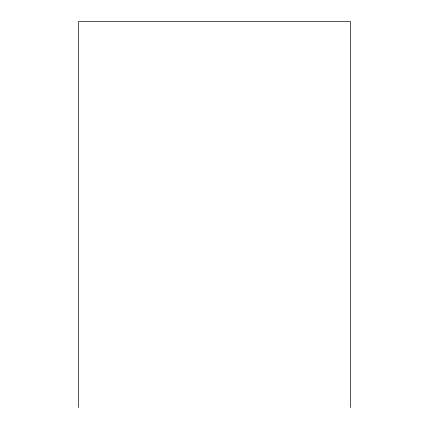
<?xml version="1.0" encoding="UTF-8"?>
<svg xmlns="http://www.w3.org/2000/svg" width="429" height="429" viewBox="0 0 429 429"><rect width="100%" height="100%" fill="white"/><g stroke="black" fill="none" stroke-linecap="round" stroke-linejoin="round"><path stroke-width="0.64" d="M350.498 407.55L350.498 21.45L78.502 21.45L78.502 407.55"/></g></svg>
